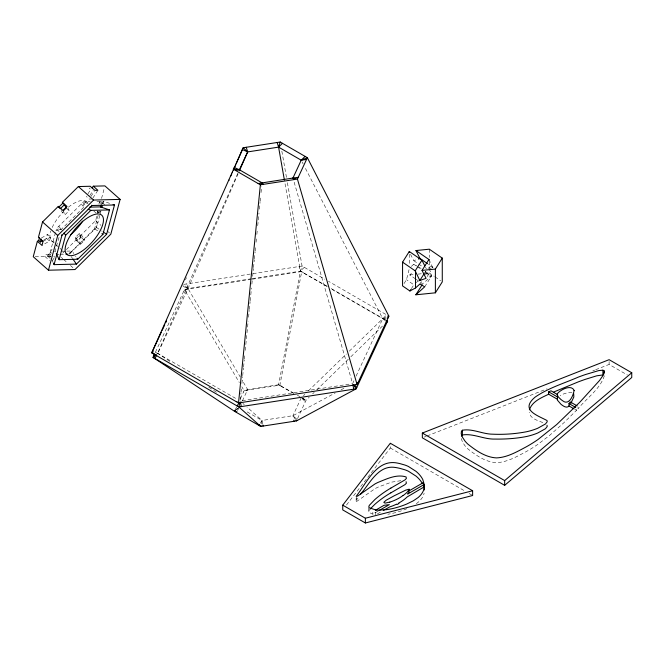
<?xml version="1.0" encoding="UTF-8"?>
<svg xmlns="http://www.w3.org/2000/svg" width="665" height="665" viewBox="0 0 665 665"><rect width="100%" height="100%" fill="white"/><g stroke="black" fill="none" stroke-linecap="round" stroke-linejoin="round"><path stroke-width="0.5" stroke-dasharray="3.33 2.49" d="M461.219 438.526L462.557 442.142L464.843 445.6A50.582 29.202 0 0 0 467.894 448.9C476.132 455.442 485.591 462.108 496.447 462.649C507.353 462.225 517.038 456.448 526.447 451.485A163.432 94.355 0 0 0 538.052 444.237L549.639 435.375L563.621 422.973L576.555 410.313L576.555 407.936M378.244 511.028L372.832 514.153L369.275 512.532L368.776 511.767L369.241 510.188M240.273 400.031L240.954 393.206M241.046 392.234L241.536 387.363M241.927 383.472L242.609 376.656M242.708 375.675L243.49 367.886M243.59 366.914L244.271 360.098M244.363 359.125L244.853 354.254M245.244 350.355L246.806 334.769M246.998 332.824L248.17 321.137M248.56 317.238L249.242 310.422M249.342 309.449L250.123 301.661M250.215 300.68L251.486 288.02M251.877 284.13L252.459 278.286M252.658 276.332L253.431 268.544M253.531 267.571L254.313 259.774M254.412 258.801L255.094 251.985M255.194 251.013L255.676 246.141M256.067 242.243L256.557 237.38M256.848 234.454L257.338 229.583M257.729 225.693L258.993 213.024M259.383 209.134L260.065 202.318M260.165 201.337L260.655 196.474M261.046 192.576L261.628 186.732M261.287 423.821L262.018 420.471L246.998 407.088M71.778 251.96L72.02 250.996L94.555 228.743L97.132 225.335M94.314 229.708L99.351 210.847M404.029 283.589L406.481 279.707L409.274 268.835M75.328 239.433L76.965 240.888L81.064 236.848L79.426 235.385L75.328 239.433L80.382 244.388L84.48 240.339L79.85 236.241L95.619 220.655L98.187 211.054M101.554 198.428L104.388 187.829M43.873 239.949L46.517 238.419L47.581 234.446L50.565 237.089L49.501 241.062L41.995 245.393M55.478 232.584L49.567 254.629L50.698 257.131M54.829 251.777L59.609 235.476M98.919 204.08L99.451 202.094L100.781 201.32L104.638 204.737M97.098 212.742L97.63 210.755M99.792 215.394L96.55 227.505L69.035 254.18M100.058 214.404L100.856 211.42M85.245 201.728L83.74 207.256L61.205 229.508L56.01 230.597L56.592 228.428L83.591 201.761L90.149 201.611M101.263 203.764L101.92 201.337M185.518 279.774L186.449 277.646M238.137 173.74L187.987 288.552L157.472 354.096M237.812 173.299L157.248 353.963M182.883 285.726L183.141 285.169M155.419 352.234L184.446 289.682L187.987 288.552L251.362 278.751M235.194 409.923L236.499 407.105M240.431 398.651L244.13 390.679L247.663 389.549L278.585 384.761L293.839 393.206M242.434 400.82L247.663 389.549L242.068 380.081M301.228 397.836L292.941 415.683L293.573 418.834M297.563 418.568L306.058 400.255L309.183 397.229M353.93 380.779L352.625 383.605L293.805 181.013M356.116 376.074L382.749 318.685L386.639 314.878L328.477 281.295M400.837 480.687L391.303 482.183L378.102 487.129A56.658 32.71 0 0 0 374.877 488.758L356.698 501.443L356.149 501.144L357.969 498.01M102.186 203.739L103.574 201.304L110.847 203.756M237.463 410.488L238.61 408.634M260.298 423.248L262.018 420.471L292.941 415.683L335.218 392.965M411.394 288.652L413.838 284.77L406.481 279.707M424.594 272.949L425.658 271.27M419.823 284.088L421.411 281.569M425.658 274.836L426.722 273.149L430.039 274.72M427.13 276.648L430.829 270.78M432.765 267.704L429.64 260.88M424.752 286.765L431.643 275.825L425.176 271.37M35.187 256.665L44.888 256.432L46.018 254.67L49.052 254.604L50.69 256.058L47.664 256.133L46.018 254.67M47.664 256.133L52.128 249.184M87.955 193.814L90.748 189.475L89.102 188.012M50.232 258.402L47.922 256.358L49.052 254.604M89.866 195.477L93.216 190.273M90.939 196.458L94.297 191.237M52.543 260.456L54.788 256.973M92.851 198.12L97.888 190.29M102.826 203.681L103.574 201.304L95.053 201.495M346.498 505.018L390.305 447.986L390.305 443.239M69.551 254.163L72.02 250.996L73.807 253.573M62.693 253.19L65.594 250.323M66.325 249.608L75.752 240.289M61.222 210.381L62.078 212.069L65.054 214.712L69.152 210.672L67.872 208.128M76.965 240.888L75.261 237.505L79.359 233.465L82.344 236.108L84.48 240.339M80.382 244.388L78.246 240.148L82.344 236.108M304.321 267.347L299.308 271.91M303.406 395.717L304.869 394.295M308.502 390.762L346.357 354.021M349.266 351.195L382.749 318.685L385.816 317.429M312.625 393.888L314.196 392.367M316.706 389.923L348.319 359.233M350.854 356.773L383.156 325.409M411.344 266.416L413.755 264.229L416.531 265.734M415.442 278.851L409.773 274.953L413.115 271.935M416.257 282.592L417.869 281.137M425.916 273.88L426.722 273.149L431.643 275.825L423.248 283.398M428.036 268.461L430.928 265.983M236.358 409.848L238.477 408.135M68.927 253.398L72.02 250.996L61.23 251.245M416.29 503.688L418.019 502.374A34.048 19.659 0 0 0 420.247 500.263L420.854 499.556A37.581 21.696 0 0 0 422.932 496.447A35.469 20.474 0 0 0 424.129 493.214M186.865 289.308L187.987 288.552L186.566 283.922M246.54 390.305L247.663 389.549L243.481 392.076M277.471 385.517L278.585 384.761L300.43 271.154L302.076 266.05L287.197 181.578M183.798 291.079L187.987 288.552L240.206 376.922M157.073 353.946L157.854 353.472L237.488 399.449M235.975 409.449L238.07 408.194M41.413 238.004L47.581 234.446M43.05 241.42L50.565 237.089M98.503 212.767L101.005 211.329M377.396 513.895L381.66 511.435M51.371 253.614L49.567 254.629L50.706 254.604M54.987 251.578L55.577 251.894M341.02 389.84L344.412 388.019M424.253 437.063L426.165 436.307M427.121 435.932L547.079 388.809M592.798 370.846L594.71 370.097M595.665 369.715L609.115 364.437L627.394 374.994M410.538 254.363L413.755 260.672L417.271 259.433M429.848 268.485L431.41 267.937M432.192 267.663L432.973 267.388L428.41 264.246M50.149 252.459L51.446 252.193M157.123 353.605L157.854 353.472L169.741 361.336M183.69 284.371L251.985 273.797M253.008 273.639L302.076 266.05L324.902 279.234M252.384 278.593L300.43 271.154L327.654 286.507M251.262 279.35L184.446 289.682L239.325 382.55M252.284 279.192L301.727 271.536L279.882 385.143L244.13 390.679L241.844 386.814M242.218 400.687L351.602 383.763M385.742 318.261L382.749 318.685L330.854 288.718M409.773 274.953L413.888 274.529M418.002 274.113L422.117 273.689M423.148 273.589L429.316 272.958L434.179 276.299M47.922 256.358L54.846 256.183M92.285 198.993L89.26 199.059L86.275 196.416M56.126 254.479L59.069 254.412M60.05 254.387L64.954 254.271M157.09 353.398L157.854 353.472L154.538 351.985M571.983 392.5L568.384 392.516L563.878 393.83A23.932 13.815 0 0 0 560.238 395.717M61.479 229.866L56.592 228.428L59.26 231.877M542.806 422.591C537.694 420.396 530.18 418.742 529.182 412.258M87.863 203.631L83.591 201.761L83.74 207.256L81.354 203.972M183.008 286.316L187.987 288.552L183.781 284.653M303.498 272.559L300.43 271.154L299.009 266.524M385.625 319.998L382.749 318.685L304.936 167.405M281.652 386.166L278.585 384.761L293.39 393.306M302.567 398.443L304.287 399.241M385.775 320.197L382.749 318.685L385.11 320.829M302.434 398.443L306.058 400.255L300.804 397.229M574.876 409.349L576.555 410.313M331.237 288.577L385.816 320.089M327.28 286.657L300.43 271.154L284.736 182.011M390.305 447.986L465.575 491.443M469.099 493.48L472.624 495.516M297.322 395.218L299.94 396.722M247.214 411.926L262.018 420.471L262.717 423.962M208.81 387.18L218.145 393.356M99.068 229.201L96.55 227.505L94.555 228.743L98.221 231.204M101.595 230.896L102.227 231.32M413.755 260.672L417.811 263.456M418.618 264.013L422.666 266.798M434.985 276.864L440.654 280.763M418.684 266.906L421.12 268.577M413.755 264.229L416.19 265.909M416.997 266.466L421.053 269.25M425.101 272.035L430.795 277.18M416.248 279.408L422.732 283.864M99.451 202.094L101.088 203.548M86.533 201.728L88.054 203.074M97.181 211.171L98.703 212.517M93.856 211.088L96.093 213.074M95.619 220.655L100.947 225.377M107.032 230.772L110.074 233.473M66.176 208.029L69.152 210.672M75.261 237.505L78.246 240.148M51.621 240.888L55.419 244.263M56.184 244.936L59.227 247.638M59.983 248.311L62.269 250.331M46.517 238.419L49.501 241.062M61.313 257.413L62.834 258.76M63.599 259.433L67.398 262.808M70.44 265.501L73.483 268.203M44.888 256.432L49.509 260.53M242.9 403.431L244.271 404.653M302.533 399.025L305.41 401.652M296.607 419.033L292.941 415.683L295.152 418.95M58.819 226.225L61.205 229.508M72.56 258.519L71.271 256.657M75.594 256.158L75.951 256.673M302.151 162.002L303.082 163.798M425.517 267.239L426.323 268.801M79.359 233.465L81.064 236.848M79.426 235.385L79.85 236.241M62.926 210.481L65.054 214.712M51.828 259.633L53.333 262.966M281.844 151.155L286.515 177.705M604.344 375.791C600.154 389.166 586.713 398.027 578.043 408.8L578.043 406.423M609.115 361.585L609.115 364.437M429.316 249.192L429.316 257.463M429.316 261.594L429.316 272.958M409.457 254.238L409.457 265.135M375.692 514.876L375.692 512.499L372.832 511.776L372.832 514.153M368.776 507.96L368.776 511.767M356.698 496.697L356.698 501.443M356.149 498.293L356.149 501.144M406.88 508.708A67.614 39.036 0 0 1 398.468 511.767L394.561 512.856A48.129 27.789 0 0 1 387.836 514.228M68.395 207.181A26.234 10.707 -48.4 0 1 87.539 203.074M54.214 242.085A26.234 10.707 -48.4 0 1 50.823 231.013M52.186 227.48A26.234 10.707 -48.4 0 1 63.333 211.778"/><path stroke-width="1" d="M504.66 485.334L504.66 480.587L631.75 372.749L609.115 359.682L422.341 433.056L422.341 437.811L504.66 485.334L631.75 377.504L631.75 372.749M577.178 405.924L570.271 401.934L569.007 403.58L569.007 405.958C567.228 408.227 564.252 406.722 562.415 405.342A26.243 15.154 0 0 1 560.944 404.254L557.378 400.106L557.453 395.958M154.538 354.121L153.025 357.396L238.876 406.963L239.849 402.491M260.963 425.317L260.722 426.431L234.546 411.319L153.025 357.396L156.342 354.703M39.501 237.546L38.703 240.522L37.365 241.295L33.25 256.715L48.462 270.206L75.004 269.549L110.831 234.147L120.116 199.392L104.904 185.901L93.266 186.192L92.136 187.946M93.266 186.192L97.888 190.29L94.854 190.365L90.232 186.267L78.354 186.557L62.394 202.335L67.024 206.433L62.926 210.481L58.304 206.383L42.535 221.96L38.429 237.322L43.05 241.42L41.995 245.393L37.365 241.295M48.462 270.206L57.747 235.452L93.574 200.049L120.116 199.392M38.703 240.522L40.349 241.985L41.147 239.001M54.081 264.637L61.936 235.327L92.136 205.502L114.488 204.978L106.633 234.288L76.433 264.113L54.081 264.637L53.516 263.382M59.094 259.683L65.644 235.235L90.839 210.364L109.476 209.932L102.925 234.379L77.739 259.25L59.094 259.683L56.284 253.456M101.928 207.447L102.46 205.46M89.625 207.123L100.415 206.873L100.88 205.144M529.39 409.823C532.2 401.402 541.302 397.753 548.675 394.22L557.228 399.158M236.698 162.601L237.156 161.537M237.388 161.005L237.621 160.473M228.86 180.548L229.093 180.016M230.888 175.893L231.121 175.361M231.47 174.562L231.703 174.031M232.285 172.701L232.517 172.169M233.448 170.041L233.681 169.508M234.138 168.445L234.371 167.913M234.604 167.381L235.069 166.317M235.535 165.253L235.767 164.721M236.233 163.656L236.466 163.125M237.854 159.941L238.319 158.877M238.552 158.353L239.708 155.693M239.94 155.169L243.174 147.755L280.231 142.027L307.355 157.688L388.884 316.166L357.105 384.628L238.527 402.973L151.72 352.857L243.174 147.755L247.663 151.911L278.585 147.131L282.475 143.316M239.375 170.888L247.663 151.911L246.241 147.281M161.279 332.267L151.72 352.857L153.258 353.015M162.152 330.389L164.77 324.744M165.643 322.858L166.516 320.979M235.493 170.448L239.383 169.766L247.663 151.911L242.359 149.525M258.128 183.515L292.941 178.054L301.228 160.198L305.11 156.391M235.069 410.189L234.546 411.319L235.452 410.588M296.881 420.031L296.482 420.903L260.722 426.431L239.043 407.113M109.476 209.932L100.415 206.873L101.396 205.136M570.745 403.547L573.837 396.972L573.679 393.522M154.787 358.418L156.707 355.326M237.106 405.941L239.217 402.549M236.316 412.342L236.89 411.419M258.951 425.409L259.525 424.486M427.57 263.673L420.006 258.469L415.966 250.555L429.316 249.192L442.275 258.111L442.275 281.877L435.384 292.816L415.833 294.803L424.752 286.765L419.823 284.088L415.525 287.97L409.923 290.987L402.566 285.917L402.566 262.16L409.283 251.495L421.918 260.19L424.918 266.058M415.966 250.555L428.925 259.475L422.026 270.414L426.074 278.327L419.823 280.522L415.193 270.846L421.918 260.19M409.923 290.987L410.904 289.433M419.823 280.522L424.071 273.797M415.833 294.803L422.2 284.711M435.384 292.816L435.384 269.051L442.275 258.111M360.596 494.17C369.973 483.256 378.568 464.378 395.75 467.537A42.518 24.547 0 0 1 399.798 468.335L404.91 469.798A30.972 17.88 0 0 1 408.41 471.227L416.032 476.107A49.626 28.653 0 0 1 422.358 483.472M100.415 206.873L101.703 205.169M342.741 505.151L390.305 443.239L472.624 490.762L472.624 495.516L365.376 522.973L342.741 509.905L342.741 505.151L365.376 518.226L472.624 490.762M263.44 184.338L262.018 182.833L260.372 184.812L238.527 402.973L238.835 402.608M369.798 509.39L374.777 504.394A126.924 73.283 0 0 1 390.837 492.832M462.383 430.23L461.41 431.377L461.219 433.78L462.557 437.387L464.843 440.845A50.582 29.202 0 0 0 467.894 444.145C476.132 450.687 485.591 457.354 496.447 457.902C507.353 457.47 517.038 451.701 526.447 446.73A163.432 94.355 0 0 0 538.052 439.482L556.78 424.478L579.789 402.242L599.631 380.388L603.554 374.661L604.344 371.037L602.906 370.189L598.741 370.596L585.366 374.57A198.012 114.322 0 0 0 578.209 377.155C563.696 383.439 548.143 388.086 535.059 397.163C519.922 409.931 536.946 415.143 547.029 420.529L547.204 421.768L545.433 423.996L537.786 428.227A50.257 29.019 0 0 1 532.366 430.197A47.406 27.373 0 0 1 526.539 431.743C515.475 433.879 504.12 434.694 492.865 434.195C482.557 434.203 472.582 428.376 462.383 430.23L462.383 434.985L461.41 436.132M62.826 203.182L64.472 204.645L60.374 208.685L58.728 207.231L62.826 203.182L62.394 202.335M63.441 210.722L66.176 208.029L64.472 204.645M386.964 321.719L387.587 321.112L386.697 320.597M153.665 355.999L155.76 354.736M40.349 241.985L42.992 240.456M390.862 488.093L404.96 479.906L406.382 478.492L406.082 476.93C396.606 473.945 386.822 478.891 378.102 482.374A56.658 32.71 0 0 0 374.877 484.004L357.67 496.09L356.149 496.389C366.257 483.413 376.166 460.072 395.75 462.782A42.518 24.547 0 0 1 399.798 463.58L404.91 465.043A30.972 17.88 0 0 1 408.41 466.473L416.032 471.352A49.626 28.653 0 0 1 422.782 479.507L424.403 485.184M390.862 492.848L404.96 484.652L406.382 483.247L406.082 481.684M375.417 510.279L384.029 505.309L389.333 504.627L379.1 510.529M408.842 490.986L423.164 482.715L424.403 489.939M423.896 484.669L407.645 494.053L409.199 492.058L408.667 491.452M383.364 510.446L389.973 506.805A37.282 21.521 0 0 0 393.481 505.55L396.714 504.112M423.896 487.046L407.088 496.996A45.336 26.176 0 0 1 404.653 499.149A51.67 29.834 0 0 1 402.649 500.637A47.207 27.257 0 0 1 399.54 502.607L398.451 503.214M548.675 394.22L548.675 391.843L551.011 390.812L557.278 394.436M553.879 391.959L578.209 381.91A198.012 114.322 0 0 1 585.358 379.324L596.763 375.808L602.906 374.944L602.906 370.189M277.164 142.501L278.585 147.131L301.228 160.198L307.355 157.688L297.43 179.076L357.105 384.628L355.991 384.378M387.737 316.64L388.884 316.166L388.044 315.684M418.443 259.018L420.006 258.469M462.383 434.985C473.281 433.181 483.929 439.465 494.984 439.075C505.541 439.241 516.173 438.551 526.539 436.498A47.406 27.373 0 0 0 532.366 434.952A50.257 29.019 0 0 0 537.786 432.973L545.433 428.75L547.204 426.514L547.029 425.276M389.831 502.1L385.052 503.131L383.813 502.341L386.141 500.23L394.087 495.849L405.808 490.088L409.233 489.174L407.612 491.701A46.218 26.683 0 0 1 404.453 494.552A51.937 29.983 0 0 1 403.115 495.558M153.964 354.154L154.696 354.029M236.283 401.677L237.014 401.552M238.876 406.963L356.157 388.817L387.587 321.112L386.681 320.655M301.228 160.198L306.532 159.45M294.362 179.55L292.941 178.054L298.252 177.306M387.063 318.078L388.061 317.937M356.939 382.998L357.928 382.857M422.026 270.414L435.384 269.051M65.935 254.246L67.897 254.205M262.018 182.833L239.383 169.766L233.249 169.151L260.372 184.812L297.43 179.076L292.941 178.054M113.125 204.521L114.488 204.978M91.604 205.269L92.136 205.502M88.171 209.201L90.839 210.364M234.072 167.381L239.383 169.766M152.543 351.087L153.208 351.386M548.675 391.843L557.228 396.781M569.007 403.58L575.715 407.454M569.007 405.958L574.036 408.859M422.341 433.056L504.66 480.587M103.482 232.168L106.633 234.288M101.878 233.673L102.925 234.379M402.566 262.16L415.193 270.846M78.354 186.557L93.574 200.049M42.535 221.96L57.747 235.452M386.149 321.785L386.939 322.5M353.93 384.802L356.806 387.429M241.154 402.034L241.595 402.5M63.981 233.091L65.644 235.235M61.604 234.895L61.936 235.327M72.992 259.142L76.433 264.113M77.024 258.219L77.739 259.25M353.281 384.586L356.157 388.817L296.482 420.903L295.817 419.923M428.925 259.475L429.407 260.406M58.304 206.383L58.728 207.231M409.283 251.495L409.457 252.259M352.832 384.653L353.747 389.191M293.855 420.23L294.063 421.278M262.924 425.01L263.141 426.057M240.381 402.051L241.295 406.589M280.314 142.501L280.231 142.027L278.585 147.131L284.396 180.074M604.344 371.037L604.344 372.94M415.525 272.118L415.525 287.97M409.116 489.681L409.116 490.28M365.376 518.226L365.376 522.973M403.032 495.516A44.43 25.652 0 0 1 389.865 502.133M398.934 503.513A47.822 28.429 1.4 0 1 397.188 504.436M424.42 485.184A35.469 20.474 0 0 1 422.923 491.693A37.581 21.696 0 0 1 420.854 494.802L420.247 495.508A34.048 19.659 0 0 1 418.019 497.62L413.406 500.762L406.88 503.962A67.614 39.036 0 0 1 398.468 507.013L394.561 508.102A48.129 27.789 0 0 1 386.456 509.681L376.556 510.221L369.275 507.777L368.776 507.013L369.241 505.433L374.777 499.639A126.924 73.283 0 0 1 390.837 488.085M82.618 221.187A26.234 10.707 -48.4 0 1 70.382 234.928M574.119 390.38C573.263 395.625 568.941 406.199 562.415 400.588A26.243 15.154 0 0 1 560.944 399.507L558.467 397.105L557.253 394.894A6.276 3.624 0 0 1 557.486 393.514C560.919 389.499 571.185 384.237 574.119 390.38M81.421 251.528A26.234 10.707 -48.4 0 0 102.136 215.618A26.234 10.707 -48.4 0 0 69.318 237.255A26.234 10.707 -48.4 0 0 81.421 251.528"/></g></svg>
